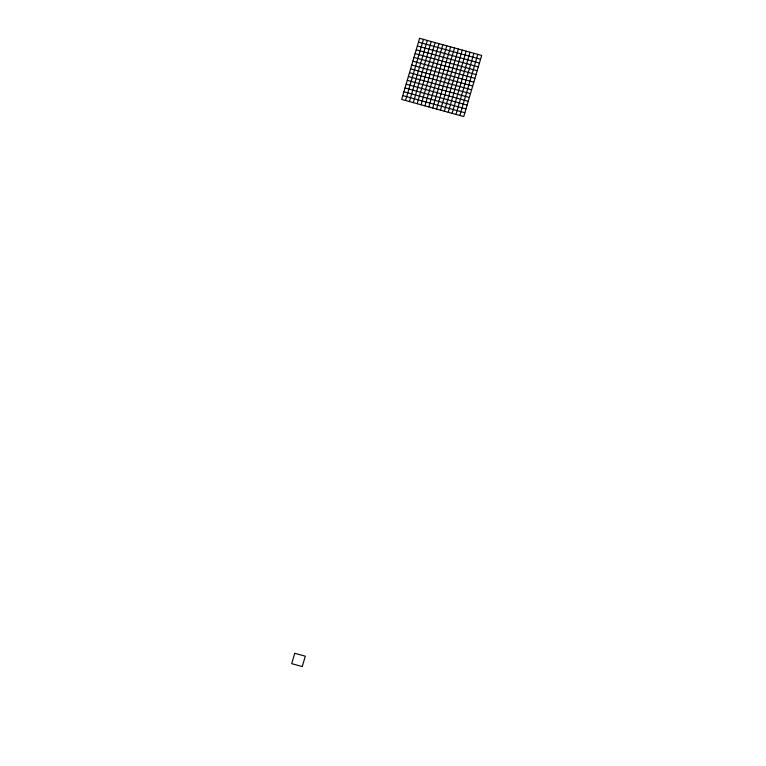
<?xml version="1.0" encoding="UTF-8"?>
<svg xmlns="http://www.w3.org/2000/svg" width="766" height="766" viewBox="0 0 766 766"><rect width="100%" height="100%" fill="white"/><g stroke="black" fill="none" stroke-linecap="round" stroke-linejoin="round"><path stroke-width="1.15" d="M405.53 100.48L423.474 39.372M409.408 101.552L427.351 40.445M413.295 102.625L431.239 41.517M417.173 103.697L435.117 42.59M421.051 104.77L438.995 43.662M424.939 105.842L442.872 44.734M428.816 106.914L446.76 45.807M432.694 107.987L450.638 46.879M436.572 109.059L454.516 47.952M440.46 110.132L458.394 49.024M444.337 111.204L462.281 50.096M448.215 112.276L466.159 51.159M452.093 113.349L470.037 52.232M455.981 114.421L473.915 53.304M459.859 115.494L477.802 54.376M418.475 42.12L480.56 59.269M417.355 45.941L479.439 63.09M416.225 49.761L478.319 66.91M415.105 53.582L477.199 70.731M413.985 57.402L476.069 74.551M412.864 61.213L474.949 78.371M411.744 65.033L473.828 82.192M410.624 68.854L472.708 86.012M409.504 72.674L471.588 89.823M408.383 76.495L470.468 93.644M407.263 80.315L469.347 97.464M406.133 84.136L468.227 101.284M405.013 87.956L467.097 105.105M403.893 91.776L465.977 108.925M402.772 95.597L464.857 112.746M419.596 38.3L401.652 99.417L463.736 116.566L481.68 55.449L419.596 38.3M294.757 653.283L291.712 663.662L302.264 666.573L305.308 656.194L294.757 653.283"/></g></svg>
